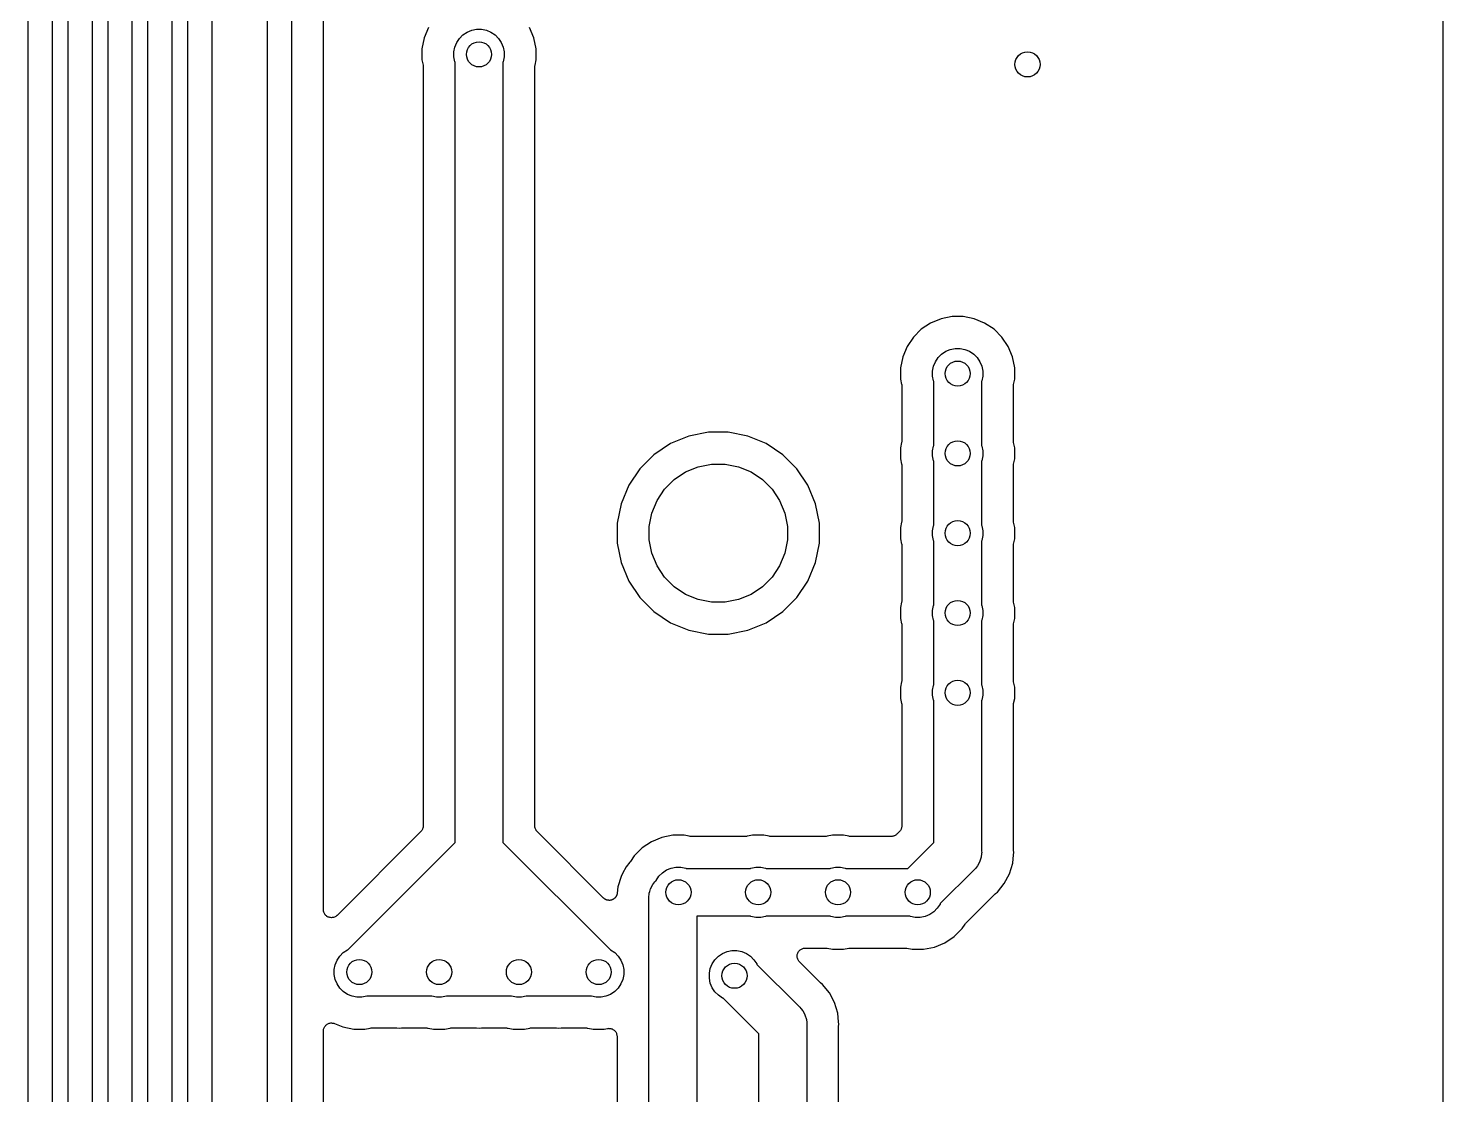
# Model space of a CAD drawing. Extents: x 1.17 to 5.78, y -4.25 to -1.29.
# Drawn here: x 4.893 to 5.779, y -3.452 to -2.784 of the extents above; entities that cross this region are included whole.
import ezdxf

# ---------------------------------------------------------------- set-up
doc = ezdxf.new("R2010")
doc.units = 0
doc.header["$MEASUREMENT"] = 0
doc.layers.add('BLACK', color=7, linetype='CONTINUOUS')

msp = doc.modelspace()

# ---------------------------------------------------------------- linework, layer by layer
at = {"layer": 'BLACK', "linetype": 'CONTINUOUS'}
for p, q in [((5.77902, -1.35086), (5.77902, -4.19873)), ((4.9075, -2.25311), (4.9075, -3.89963)), ((4.8925, -3.89689), (4.8925, -2.27537)), ((4.9175, -3.92189), (4.9175, -2.35037)), ((4.9325, -2.35311), (4.9325, -3.92463)), ((4.9425, -3.94689), (4.9425, -2.45037)), ((4.9575, -2.45311), (4.9575, -3.94963)), ((4.9675, -3.97189), (4.9675, -2.55037)), ((4.9825, -2.55311), (4.9825, -3.97463)), ((4.9925, -3.99689), (4.9925, -2.65037)), ((5.0075, -2.65311), (5.0075, -3.99963)), ((5.0425, -3.79963), (5.0425, -2.7541)), ((5.0575, -2.7541), (5.0575, -3.79689)), ((5.0775, -3.33593), (5.0775, -2.76943)), ((5.14332, -2.78307), (5.14063, -2.78957)), ((5.20937, -2.78957), (5.20668, -2.78307)), ((5.14063, -2.78957), (5.13925, -2.79648)), ((5.16104, -2.79254), (5.16277, -2.78996)), ((5.16277, -2.78996), (5.16496, -2.78777)), ((5.16496, -2.78777), (5.16754, -2.78604)), ((5.16754, -2.78604), (5.17041, -2.78486)), ((5.17041, -2.78486), (5.17345, -2.78425)), ((5.17345, -2.78425), (5.17655, -2.78425)), ((5.17655, -2.78425), (5.17959, -2.78486)), ((5.17959, -2.78486), (5.18246, -2.78604)), ((5.18246, -2.78604), (5.18504, -2.78777)), ((5.18504, -2.78777), (5.18723, -2.78996)), ((5.18723, -2.78996), (5.18896, -2.79254)), ((5.21075, -2.79648), (5.20937, -2.78957)), ((5.13925, -2.79648), (5.13925, -2.80352)), ((5.15925, -2.79845), (5.15986, -2.79541)), ((5.15925, -2.80155), (5.15925, -2.79845)), ((5.15986, -2.79541), (5.16104, -2.79254)), ((5.18896, -2.79254), (5.19014, -2.79541)), ((5.19014, -2.79541), (5.19075, -2.79845)), ((5.19075, -2.79845), (5.19075, -2.80155)), ((5.21075, -2.80352), (5.21075, -2.79648)), ((5.13925, -2.80352), (5.1399, -2.8068)), ((5.1399, -2.8068), (5.13992, -2.80687)), ((5.13992, -2.80687), (5.13996, -2.80732)), ((5.13996, -2.80732), (5.14, -2.80777)), ((5.14, -2.80777), (5.14, -3.27304)), ((5.15986, -2.80459), (5.15925, -2.80155)), ((5.16, -2.80494), (5.15986, -2.80459)), ((5.16, -3.27426), (5.16, -2.80494)), ((5.19014, -2.80459), (5.19, -2.80494)), ((5.19, -2.80494), (5.19, -3.29379)), ((5.19075, -2.80155), (5.19014, -2.80459)), ((5.21, -2.8077), (5.21005, -2.80725)), ((5.21, -2.80777), (5.21, -2.8077)), ((5.21, -3.28343), (5.21, -2.80777)), ((5.21, -2.80777), (5.21, -2.80777)), ((5.21, -2.80777), (5.21, -2.80777)), ((5.21, -2.80777), (5.21, -2.80777)), ((5.21005, -2.80725), (5.2101, -2.8068)), ((5.2101, -2.8068), (5.21075, -2.80352)), ((5.45807, -2.96832), (5.45221, -2.97223)), ((5.46457, -2.96563), (5.45807, -2.96832)), ((5.47148, -2.96425), (5.46457, -2.96563)), ((5.47852, -2.96425), (5.47148, -2.96425)), ((5.48543, -2.96563), (5.47852, -2.96425)), ((5.49193, -2.96832), (5.48543, -2.96563)), ((5.49779, -2.97223), (5.49193, -2.96832)), ((5.44723, -2.97721), (5.44332, -2.98307)), ((5.45221, -2.97223), (5.44723, -2.97721)), ((5.50277, -2.97721), (5.49779, -2.97223)), ((5.50668, -2.98307), (5.50277, -2.97721)), ((5.44332, -2.98307), (5.44063, -2.98957)), ((5.46496, -2.98777), (5.46754, -2.98604)), ((5.46754, -2.98604), (5.47041, -2.98486)), ((5.47041, -2.98486), (5.47345, -2.98425)), ((5.47345, -2.98425), (5.47655, -2.98425)), ((5.47655, -2.98425), (5.47959, -2.98486)), ((5.47959, -2.98486), (5.48246, -2.98604)), ((5.48246, -2.98604), (5.48504, -2.98777)), ((5.50937, -2.98957), (5.50668, -2.98307)), ((5.44063, -2.98957), (5.43925, -2.99648)), ((5.45925, -2.99845), (5.45986, -2.99541)), ((5.45986, -2.99541), (5.46104, -2.99254)), ((5.46104, -2.99254), (5.46277, -2.98996)), ((5.46277, -2.98996), (5.46496, -2.98777)), ((5.48504, -2.98777), (5.48723, -2.98996)), ((5.48723, -2.98996), (5.48896, -2.99254)), ((5.48896, -2.99254), (5.49014, -2.99541)), ((5.49014, -2.99541), (5.49075, -2.99845)), ((5.51075, -2.99648), (5.50937, -2.98957)), ((5.43925, -2.99648), (5.43925, -3.00352)), ((5.43925, -3.00352), (5.4399, -3.0068)), ((5.45925, -3.00155), (5.45925, -2.99845)), ((5.45986, -3.00459), (5.45925, -3.00155)), ((5.46, -3.00494), (5.45986, -3.00459)), ((5.46, -3.04506), (5.46, -3.00494)), ((5.49014, -3.00459), (5.49, -3.00494)), ((5.49, -3.00494), (5.49, -3.04506)), ((5.49075, -3.00155), (5.49014, -3.00459)), ((5.49075, -2.99845), (5.49075, -3.00155)), ((5.5101, -3.0068), (5.51075, -3.00352)), ((5.51075, -3.00352), (5.51075, -2.99648)), ((5.4399, -3.0068), (5.43992, -3.00687)), ((5.43992, -3.00687), (5.43996, -3.00732)), ((5.43996, -3.00732), (5.44, -3.00777)), ((5.44, -3.00777), (5.44, -3.04223)), ((5.51, -3.0077), (5.51005, -3.00725)), ((5.51, -3.00777), (5.51, -3.0077)), ((5.51, -3.04223), (5.51, -3.00777)), ((5.51, -3.00777), (5.51, -3.00777)), ((5.51, -3.00777), (5.51, -3.00777)), ((5.51, -3.00777), (5.51, -3.00777)), ((5.51005, -3.00725), (5.5101, -3.0068)), ((5.30653, -3.03913), (5.29501, -3.0439)), ((5.31876, -3.03669), (5.30653, -3.03913)), ((5.33124, -3.03669), (5.31876, -3.03669)), ((5.34347, -3.03913), (5.33124, -3.03669)), ((5.35499, -3.0439), (5.34347, -3.03913)), ((5.29501, -3.0439), (5.28464, -3.05083)), ((5.36536, -3.05083), (5.35499, -3.0439)), ((5.4399, -3.0432), (5.43925, -3.04648)), ((5.43925, -3.04648), (5.43925, -3.05352)), ((5.43995, -3.04275), (5.4399, -3.0432)), ((5.44, -3.0423), (5.43995, -3.04275)), ((5.44, -3.04223), (5.44, -3.04223)), ((5.44, -3.04223), (5.44, -3.04223)), ((5.44, -3.04223), (5.44, -3.04223)), ((5.44, -3.04223), (5.44, -3.0423)), ((5.45925, -3.04845), (5.45986, -3.04541)), ((5.45925, -3.05155), (5.45925, -3.04845)), ((5.45986, -3.04541), (5.46, -3.04506)), ((5.49, -3.04506), (5.49014, -3.04541)), ((5.49014, -3.04541), (5.49075, -3.04845)), ((5.49075, -3.04845), (5.49075, -3.05155)), ((5.51004, -3.04268), (5.51, -3.04223)), ((5.51008, -3.04313), (5.51004, -3.04268)), ((5.5101, -3.0432), (5.51008, -3.04313)), ((5.51075, -3.04648), (5.5101, -3.0432)), ((5.51075, -3.05352), (5.51075, -3.04648)), ((5.28464, -3.05083), (5.27583, -3.05964)), ((5.30449, -3.06162), (5.31237, -3.05836)), ((5.31237, -3.05836), (5.32073, -3.05669)), ((5.32073, -3.05669), (5.32927, -3.05669)), ((5.32927, -3.05669), (5.33763, -3.05836)), ((5.33763, -3.05836), (5.34551, -3.06162)), ((5.37417, -3.05964), (5.36536, -3.05083)), ((5.43925, -3.05352), (5.4399, -3.0568)), ((5.4399, -3.0568), (5.43992, -3.05687)), ((5.43992, -3.05687), (5.43996, -3.05732)), ((5.43996, -3.05732), (5.44, -3.05777)), ((5.44, -3.05777), (5.44, -3.09223)), ((5.45986, -3.05459), (5.45925, -3.05155)), ((5.46, -3.05494), (5.45986, -3.05459)), ((5.46, -3.09506), (5.46, -3.05494)), ((5.49014, -3.05459), (5.49, -3.05494)), ((5.49, -3.05494), (5.49, -3.09506)), ((5.49075, -3.05155), (5.49014, -3.05459)), ((5.51, -3.0577), (5.51005, -3.05725)), ((5.51, -3.05777), (5.51, -3.0577)), ((5.51, -3.09223), (5.51, -3.05777)), ((5.51, -3.05777), (5.51, -3.05777)), ((5.51, -3.05777), (5.51, -3.05777)), ((5.51, -3.05777), (5.51, -3.05777)), ((5.51005, -3.05725), (5.5101, -3.0568)), ((5.5101, -3.0568), (5.51075, -3.05352)), ((5.27583, -3.05964), (5.2689, -3.07001)), ((5.29136, -3.07239), (5.29739, -3.06636)), ((5.29739, -3.06636), (5.30449, -3.06162)), ((5.34551, -3.06162), (5.35261, -3.06636)), ((5.35261, -3.06636), (5.35864, -3.07239)), ((5.3811, -3.07001), (5.37417, -3.05964)), ((5.2689, -3.07001), (5.26413, -3.08153)), ((5.28662, -3.07949), (5.29136, -3.07239)), ((5.35864, -3.07239), (5.36338, -3.07949)), ((5.38587, -3.08153), (5.3811, -3.07001)), ((5.26413, -3.08153), (5.26169, -3.09376)), ((5.28336, -3.08737), (5.28662, -3.07949)), ((5.36338, -3.07949), (5.36664, -3.08737)), ((5.38831, -3.09376), (5.38587, -3.08153)), ((5.26169, -3.09376), (5.26169, -3.10624)), ((5.28169, -3.09573), (5.28336, -3.08737)), ((5.36664, -3.08737), (5.36831, -3.09573)), ((5.38831, -3.10624), (5.38831, -3.09376)), ((5.4399, -3.0932), (5.43925, -3.09648)), ((5.43995, -3.09275), (5.4399, -3.0932)), ((5.44, -3.0923), (5.43995, -3.09275)), ((5.44, -3.09223), (5.44, -3.09223)), ((5.44, -3.09223), (5.44, -3.09223)), ((5.44, -3.09223), (5.44, -3.09223)), ((5.44, -3.09223), (5.44, -3.0923)), ((5.51004, -3.09268), (5.51, -3.09223)), ((5.51008, -3.09313), (5.51004, -3.09268)), ((5.5101, -3.0932), (5.51008, -3.09313)), ((5.51075, -3.09648), (5.5101, -3.0932)), ((5.28169, -3.10427), (5.28169, -3.09573)), ((5.36831, -3.09573), (5.36831, -3.10427)), ((5.43925, -3.09648), (5.43925, -3.10352)), ((5.45925, -3.09845), (5.45986, -3.09541)), ((5.45925, -3.10155), (5.45925, -3.09845)), ((5.45986, -3.10459), (5.45925, -3.10155)), ((5.45986, -3.09541), (5.46, -3.09506)), ((5.49, -3.09506), (5.49014, -3.09541)), ((5.49014, -3.09541), (5.49075, -3.09845)), ((5.49075, -3.10155), (5.49014, -3.10459)), ((5.49075, -3.09845), (5.49075, -3.10155)), ((5.51075, -3.10352), (5.51075, -3.09648)), ((5.26169, -3.10624), (5.26413, -3.11847)), ((5.28336, -3.11263), (5.28169, -3.10427)), ((5.36831, -3.10427), (5.36664, -3.11263)), ((5.38587, -3.11847), (5.38831, -3.10624)), ((5.43925, -3.10352), (5.4399, -3.1068)), ((5.4399, -3.1068), (5.43992, -3.10687)), ((5.43992, -3.10687), (5.43996, -3.10732)), ((5.43996, -3.10732), (5.44, -3.10777)), ((5.44, -3.10777), (5.44, -3.14223)), ((5.46, -3.10494), (5.45986, -3.10459)), ((5.46, -3.14506), (5.46, -3.10494)), ((5.49014, -3.10459), (5.49, -3.10494)), ((5.49, -3.10494), (5.49, -3.14506)), ((5.51, -3.1077), (5.51005, -3.10725)), ((5.51, -3.10777), (5.51, -3.1077)), ((5.51, -3.14223), (5.51, -3.10777)), ((5.51, -3.10777), (5.51, -3.10777)), ((5.51, -3.10777), (5.51, -3.10777)), ((5.51, -3.10777), (5.51, -3.10777)), ((5.51005, -3.10725), (5.5101, -3.1068)), ((5.5101, -3.1068), (5.51075, -3.10352)), ((5.26413, -3.11847), (5.2689, -3.12999)), ((5.28662, -3.12051), (5.28336, -3.11263)), ((5.29136, -3.12761), (5.28662, -3.12051)), ((5.36338, -3.12051), (5.35864, -3.12761)), ((5.36664, -3.11263), (5.36338, -3.12051)), ((5.3811, -3.12999), (5.38587, -3.11847)), ((5.29739, -3.13364), (5.29136, -3.12761)), ((5.35864, -3.12761), (5.35261, -3.13364)), ((5.2689, -3.12999), (5.27583, -3.14036)), ((5.30449, -3.13838), (5.29739, -3.13364)), ((5.35261, -3.13364), (5.34551, -3.13838)), ((5.37417, -3.14036), (5.3811, -3.12999)), ((5.27583, -3.14036), (5.28464, -3.14917)), ((5.31237, -3.14164), (5.30449, -3.13838)), ((5.32073, -3.14331), (5.31237, -3.14164)), ((5.32927, -3.14331), (5.32073, -3.14331)), ((5.33763, -3.14164), (5.32927, -3.14331)), ((5.34551, -3.13838), (5.33763, -3.14164)), ((5.36536, -3.14917), (5.37417, -3.14036)), ((5.4399, -3.1432), (5.43925, -3.14648)), ((5.43925, -3.14648), (5.43925, -3.15352)), ((5.43995, -3.14275), (5.4399, -3.1432)), ((5.44, -3.1423), (5.43995, -3.14275)), ((5.44, -3.14223), (5.44, -3.14223)), ((5.44, -3.14223), (5.44, -3.14223)), ((5.44, -3.14223), (5.44, -3.14223)), ((5.44, -3.14223), (5.44, -3.1423)), ((5.45925, -3.14845), (5.45986, -3.14541)), ((5.45986, -3.14541), (5.46, -3.14506)), ((5.49, -3.14506), (5.49014, -3.14541)), ((5.49014, -3.14541), (5.49075, -3.14845)), ((5.51004, -3.14268), (5.51, -3.14223)), ((5.51008, -3.14313), (5.51004, -3.14268)), ((5.5101, -3.1432), (5.51008, -3.14313)), ((5.51075, -3.14648), (5.5101, -3.1432)), ((5.51075, -3.15352), (5.51075, -3.14648)), ((5.28464, -3.14917), (5.29501, -3.1561)), ((5.35499, -3.1561), (5.36536, -3.14917)), ((5.43925, -3.15352), (5.4399, -3.1568)), ((5.45925, -3.15155), (5.45925, -3.14845)), ((5.45986, -3.15459), (5.45925, -3.15155)), ((5.46, -3.15494), (5.45986, -3.15459)), ((5.46, -3.19506), (5.46, -3.15494)), ((5.49014, -3.15459), (5.49, -3.15494)), ((5.49, -3.15494), (5.49, -3.19506)), ((5.49075, -3.15155), (5.49014, -3.15459)), ((5.49075, -3.14845), (5.49075, -3.15155)), ((5.5101, -3.1568), (5.51075, -3.15352)), ((5.29501, -3.1561), (5.30653, -3.16087)), ((5.30653, -3.16087), (5.31876, -3.16331)), ((5.31876, -3.16331), (5.33124, -3.16331)), ((5.33124, -3.16331), (5.34347, -3.16087)), ((5.34347, -3.16087), (5.35499, -3.1561)), ((5.4399, -3.1568), (5.43992, -3.15687)), ((5.43992, -3.15687), (5.43996, -3.15732)), ((5.43996, -3.15732), (5.44, -3.15777)), ((5.44, -3.15777), (5.44, -3.19223)), ((5.51, -3.1577), (5.51005, -3.15725)), ((5.51, -3.15777), (5.51, -3.1577)), ((5.51, -3.19223), (5.51, -3.15777)), ((5.51, -3.15777), (5.51, -3.15777)), ((5.51, -3.15777), (5.51, -3.15777)), ((5.51, -3.15777), (5.51, -3.15777)), ((5.51005, -3.15725), (5.5101, -3.1568)), ((5.4399, -3.1932), (5.43925, -3.19648)), ((5.43925, -3.19648), (5.43925, -3.20352)), ((5.43995, -3.19275), (5.4399, -3.1932)), ((5.44, -3.1923), (5.43995, -3.19275)), ((5.44, -3.19223), (5.44, -3.19223)), ((5.44, -3.19223), (5.44, -3.19223)), ((5.44, -3.19223), (5.44, -3.19223)), ((5.44, -3.19223), (5.44, -3.1923)), ((5.45925, -3.19845), (5.45986, -3.19541)), ((5.45925, -3.20155), (5.45925, -3.19845)), ((5.45986, -3.19541), (5.46, -3.19506)), ((5.49, -3.19506), (5.49014, -3.19541)), ((5.49014, -3.19541), (5.49075, -3.19845)), ((5.49075, -3.19845), (5.49075, -3.20155)), ((5.51004, -3.19268), (5.51, -3.19223)), ((5.51008, -3.19313), (5.51004, -3.19268)), ((5.5101, -3.1932), (5.51008, -3.19313)), ((5.51075, -3.19648), (5.5101, -3.1932)), ((5.51075, -3.20352), (5.51075, -3.19648)), ((5.43925, -3.20352), (5.4399, -3.2068)), ((5.4399, -3.2068), (5.43992, -3.20687)), ((5.43992, -3.20687), (5.43996, -3.20732)), ((5.43996, -3.20732), (5.44, -3.20777)), ((5.44, -3.20777), (5.44, -3.28343)), ((5.45986, -3.20459), (5.45925, -3.20155)), ((5.46, -3.20494), (5.45986, -3.20459)), ((5.46, -3.29379), (5.46, -3.20494)), ((5.49014, -3.20459), (5.49, -3.20494)), ((5.49, -3.20494), (5.49, -3.29926)), ((5.49075, -3.20155), (5.49014, -3.20459)), ((5.51, -3.2077), (5.51005, -3.20725)), ((5.51, -3.20777), (5.51, -3.2077)), ((5.51, -3.29804), (5.51, -3.20777)), ((5.51, -3.20777), (5.51, -3.20777)), ((5.51, -3.20777), (5.51, -3.20777)), ((5.51, -3.20777), (5.51, -3.20777)), ((5.51005, -3.20725), (5.5101, -3.2068)), ((5.5101, -3.2068), (5.51075, -3.20352)), ((5.14, -3.27304), (5.14, -3.27304)), ((5.14, -3.27304), (5.14, -3.28343)), ((5.16, -3.29379), (5.16, -3.27426)), ((5.16, -3.27426), (5.16, -3.27426)), ((5.13854, -3.28697), (5.08604, -3.33947)), ((5.13883, -3.28661), (5.13854, -3.28697)), ((5.13913, -3.28626), (5.13883, -3.28661)), ((5.13914, -3.28623), (5.13913, -3.28626)), ((5.13915, -3.28621), (5.13914, -3.28623)), ((5.13937, -3.28581), (5.13915, -3.28621)), ((5.1396, -3.2854), (5.13937, -3.28581)), ((5.13962, -3.28535), (5.1396, -3.28538)), ((5.1396, -3.28538), (5.1396, -3.2854)), ((5.13975, -3.28491), (5.13962, -3.28535)), ((5.13989, -3.28447), (5.13975, -3.28491)), ((5.1399, -3.28442), (5.13989, -3.28444)), ((5.13989, -3.28444), (5.13989, -3.28447)), ((5.13995, -3.28396), (5.1399, -3.28442)), ((5.14, -3.2835), (5.13995, -3.28396)), ((5.14, -3.28343), (5.14, -3.28345)), ((5.14, -3.28345), (5.14, -3.28345)), ((5.14, -3.28345), (5.14, -3.28345)), ((5.14, -3.28345), (5.14, -3.2835)), ((5.21004, -3.28389), (5.21, -3.28343)), ((5.21009, -3.28435), (5.21004, -3.28389)), ((5.21009, -3.28438), (5.21009, -3.28435)), ((5.2101, -3.2844), (5.21009, -3.28438)), ((5.21023, -3.28484), (5.2101, -3.2844)), ((5.21036, -3.28529), (5.21023, -3.28484)), ((5.21037, -3.28531), (5.21036, -3.28529)), ((5.21038, -3.28534), (5.21037, -3.28531)), ((5.21059, -3.28574), (5.21038, -3.28534)), ((5.21081, -3.28615), (5.21059, -3.28574)), ((5.21082, -3.28618), (5.21081, -3.28615)), ((5.21084, -3.2862), (5.21082, -3.28618)), ((5.21113, -3.28656), (5.21084, -3.2862)), ((5.21142, -3.28692), (5.21113, -3.28656)), ((5.21145, -3.28695), (5.21142, -3.28692)), ((5.21145, -3.28696), (5.21145, -3.28695)), ((5.21145, -3.28695), (5.21145, -3.28695)), ((5.21146, -3.28697), (5.21145, -3.28696)), ((5.2531, -3.32861), (5.21146, -3.28697)), ((5.43656, -3.28887), (5.4362, -3.28916)), ((5.43692, -3.28858), (5.43656, -3.28887)), ((5.43695, -3.28855), (5.43692, -3.28858)), ((5.43696, -3.28855), (5.43695, -3.28855)), ((5.43695, -3.28855), (5.43695, -3.28855)), ((5.43697, -3.28854), (5.43696, -3.28855)), ((5.43854, -3.28697), (5.43697, -3.28854)), ((5.43883, -3.28661), (5.43854, -3.28697)), ((5.43913, -3.28626), (5.43883, -3.28661)), ((5.43914, -3.28623), (5.43913, -3.28626)), ((5.43915, -3.28621), (5.43914, -3.28623)), ((5.43937, -3.28581), (5.43915, -3.28621)), ((5.4396, -3.2854), (5.43937, -3.28581)), ((5.43962, -3.28535), (5.4396, -3.28538)), ((5.4396, -3.28538), (5.4396, -3.2854)), ((5.43975, -3.28491), (5.43962, -3.28535)), ((5.43989, -3.28447), (5.43975, -3.28491)), ((5.4399, -3.28442), (5.43989, -3.28444)), ((5.43989, -3.28444), (5.43989, -3.28447)), ((5.43995, -3.28396), (5.4399, -3.28442)), ((5.44, -3.2835), (5.43995, -3.28396)), ((5.44, -3.28343), (5.44, -3.28345)), ((5.44, -3.28345), (5.44, -3.28345)), ((5.44, -3.28345), (5.44, -3.28345)), ((5.44, -3.28345), (5.44, -3.2835)), ((5.09289, -3.3609), (5.16, -3.29379)), ((5.19, -3.29379), (5.25711, -3.3609)), ((5.27721, -3.29723), (5.27223, -3.30221)), ((5.28307, -3.29332), (5.27721, -3.29723)), ((5.28957, -3.29063), (5.28307, -3.29332)), ((5.29648, -3.28925), (5.28957, -3.29063)), ((5.30352, -3.28925), (5.29648, -3.28925)), ((5.3068, -3.2899), (5.30352, -3.28925)), ((5.30725, -3.28995), (5.3068, -3.2899)), ((5.3077, -3.29), (5.30725, -3.28995)), ((5.30777, -3.29), (5.3077, -3.29)), ((5.34223, -3.29), (5.30777, -3.29)), ((5.30777, -3.29), (5.30777, -3.29)), ((5.30777, -3.29), (5.30777, -3.29)), ((5.30777, -3.29), (5.30777, -3.29)), ((5.34268, -3.28996), (5.34223, -3.29)), ((5.34313, -3.28992), (5.34268, -3.28996)), ((5.3432, -3.2899), (5.34313, -3.28992)), ((5.34648, -3.28925), (5.3432, -3.2899)), ((5.3432, -3.2899), (5.3432, -3.2899)), ((5.3432, -3.2899), (5.3432, -3.2899)), ((5.3432, -3.2899), (5.3432, -3.2899)), ((5.35352, -3.28925), (5.34648, -3.28925)), ((5.3568, -3.2899), (5.35352, -3.28925)), ((5.35725, -3.28995), (5.3568, -3.2899)), ((5.3577, -3.29), (5.35725, -3.28995)), ((5.35777, -3.29), (5.3577, -3.29)), ((5.39223, -3.29), (5.35777, -3.29)), ((5.35777, -3.29), (5.35777, -3.29)), ((5.35777, -3.29), (5.35777, -3.29)), ((5.35777, -3.29), (5.35777, -3.29)), ((5.39268, -3.28996), (5.39223, -3.29)), ((5.39313, -3.28992), (5.39268, -3.28996)), ((5.3932, -3.2899), (5.39313, -3.28992)), ((5.39648, -3.28925), (5.3932, -3.2899)), ((5.3932, -3.2899), (5.3932, -3.2899)), ((5.3932, -3.2899), (5.3932, -3.2899)), ((5.3932, -3.2899), (5.3932, -3.2899)), ((5.40352, -3.28925), (5.39648, -3.28925)), ((5.4068, -3.2899), (5.40352, -3.28925)), ((5.40725, -3.28995), (5.4068, -3.2899)), ((5.4077, -3.29), (5.40725, -3.28995)), ((5.40777, -3.29), (5.4077, -3.29)), ((5.43343, -3.29), (5.40777, -3.29)), ((5.40777, -3.29), (5.40777, -3.29)), ((5.40777, -3.29), (5.40777, -3.29)), ((5.40777, -3.29), (5.40777, -3.29)), ((5.43389, -3.28995), (5.43343, -3.29)), ((5.43435, -3.28991), (5.43389, -3.28995)), ((5.43438, -3.28991), (5.43435, -3.28991)), ((5.4344, -3.2899), (5.43438, -3.28991)), ((5.43484, -3.28977), (5.4344, -3.2899)), ((5.43529, -3.28964), (5.43484, -3.28977)), ((5.43531, -3.28963), (5.43529, -3.28964)), ((5.43534, -3.28962), (5.43531, -3.28963)), ((5.43574, -3.28941), (5.43534, -3.28962)), ((5.43615, -3.28919), (5.43574, -3.28941)), ((5.43618, -3.28918), (5.43615, -3.28919)), ((5.4362, -3.28916), (5.43618, -3.28918)), ((5.44379, -3.31), (5.46, -3.29379)), ((5.26961, -3.30609), (5.26725, -3.30897)), ((5.26973, -3.30592), (5.26961, -3.30609)), ((5.26986, -3.30576), (5.26973, -3.30592)), ((5.2699, -3.3057), (5.26986, -3.30576)), ((5.27223, -3.30221), (5.2699, -3.3057)), ((5.48893, -3.30577), (5.48753, -3.30837)), ((5.48899, -3.30554), (5.48893, -3.30577)), ((5.48978, -3.30294), (5.48899, -3.30554)), ((5.49, -3.30074), (5.48978, -3.30294)), ((5.49, -3.29926), (5.49007, -3.3)), ((5.49007, -3.3), (5.49, -3.30074)), ((5.49, -3.30074), (5.49, -3.30074)), ((5.50949, -3.30686), (5.51002, -3.30147)), ((5.51002, -3.29825), (5.51, -3.29804)), ((5.51002, -3.29846), (5.51002, -3.29825)), ((5.51002, -3.29853), (5.51002, -3.29846)), ((5.51017, -3.3), (5.51002, -3.29853)), ((5.51002, -3.30147), (5.51017, -3.3)), ((5.51002, -3.30147), (5.51002, -3.30147)), ((5.264, -3.31505), (5.262, -3.32164)), ((5.265, -3.31317), (5.264, -3.31505)), ((5.26725, -3.30897), (5.265, -3.31317)), ((5.28604, -3.31754), (5.28777, -3.31496)), ((5.28777, -3.31496), (5.28996, -3.31277)), ((5.28996, -3.31277), (5.29254, -3.31104)), ((5.29254, -3.31104), (5.29541, -3.30986)), ((5.29541, -3.30986), (5.29845, -3.30925)), ((5.29845, -3.30925), (5.30155, -3.30925)), ((5.30155, -3.30925), (5.30459, -3.30986)), ((5.30459, -3.30986), (5.30494, -3.31)), ((5.30494, -3.31), (5.34506, -3.31)), ((5.34506, -3.31), (5.34541, -3.30986)), ((5.34541, -3.30986), (5.34845, -3.30925)), ((5.34845, -3.30925), (5.35155, -3.30925)), ((5.35155, -3.30925), (5.35459, -3.30986)), ((5.35459, -3.30986), (5.35494, -3.31)), ((5.35494, -3.31), (5.39506, -3.31)), ((5.39506, -3.31), (5.39541, -3.30986)), ((5.39541, -3.30986), (5.39845, -3.30925)), ((5.39845, -3.30925), (5.40155, -3.30925)), ((5.40155, -3.30925), (5.40459, -3.30986)), ((5.40459, -3.30986), (5.40494, -3.31)), ((5.40494, -3.31), (5.44379, -3.31)), ((5.48509, -3.31113), (5.4641, -3.33211)), ((5.48566, -3.31066), (5.48509, -3.31113)), ((5.48613, -3.31009), (5.48566, -3.31066)), ((5.48753, -3.30837), (5.48613, -3.31009)), ((5.48613, -3.31009), (5.48613, -3.31009)), ((5.50424, -3.31954), (5.50749, -3.31346)), ((5.50749, -3.31346), (5.50949, -3.30686)), ((5.262, -3.32164), (5.26161, -3.32556)), ((5.28201, -3.32458), (5.28257, -3.32274)), ((5.28257, -3.32274), (5.28396, -3.32013)), ((5.28396, -3.32013), (5.28526, -3.31855)), ((5.28526, -3.31855), (5.28584, -3.31785)), ((5.28584, -3.31785), (5.28596, -3.31775)), ((5.28596, -3.31775), (5.28604, -3.31754)), ((5.49987, -3.32487), (5.50424, -3.31954)), ((5.25328, -3.32875), (5.2531, -3.32861)), ((5.25345, -3.32892), (5.25328, -3.32875)), ((5.25366, -3.32906), (5.25345, -3.32892)), ((5.25386, -3.32923), (5.25366, -3.32906)), ((5.25406, -3.32934), (5.25386, -3.32923)), ((5.25426, -3.32947), (5.25406, -3.32934)), ((5.25449, -3.32957), (5.25426, -3.32947)), ((5.25472, -3.32969), (5.25449, -3.32957)), ((5.25494, -3.32975), (5.25472, -3.32969)), ((5.25516, -3.32985), (5.25494, -3.32975)), ((5.25541, -3.3299), (5.25516, -3.32985)), ((5.25565, -3.32997), (5.25541, -3.3299)), ((5.25588, -3.33), (5.25565, -3.32997)), ((5.25611, -3.33004), (5.25588, -3.33)), ((5.25637, -3.33004), (5.25611, -3.33004)), ((5.25662, -3.33007), (5.25637, -3.33004)), ((5.25686, -3.33005), (5.25662, -3.33007)), ((5.25709, -3.33005), (5.25686, -3.33005)), ((5.25734, -3.33), (5.25709, -3.33005)), ((5.25759, -3.32998), (5.25734, -3.33)), ((5.25782, -3.32991), (5.25759, -3.32998)), ((5.25805, -3.32987), (5.25782, -3.32991)), ((5.25828, -3.32977), (5.25805, -3.32987)), ((5.25853, -3.3297), (5.25828, -3.32977)), ((5.25874, -3.32959), (5.25853, -3.3297)), ((5.25895, -3.3295), (5.25874, -3.32959)), ((5.25917, -3.32936), (5.25895, -3.3295)), ((5.25939, -3.32924), (5.25917, -3.32936)), ((5.25957, -3.3291), (5.25939, -3.32924)), ((5.25977, -3.32897), (5.25957, -3.3291)), ((5.25995, -3.32879), (5.25977, -3.32897)), ((5.26015, -3.32863), (5.25995, -3.32879)), ((5.2603, -3.32845), (5.26015, -3.32863)), ((5.26047, -3.32829), (5.2603, -3.32845)), ((5.26061, -3.32808), (5.26047, -3.32829)), ((5.26077, -3.32788), (5.26061, -3.32808)), ((5.26089, -3.32768), (5.26077, -3.32788)), ((5.26102, -3.32748), (5.26089, -3.32768)), ((5.26112, -3.32725), (5.26102, -3.32748)), ((5.26124, -3.32702), (5.26112, -3.32725)), ((5.26131, -3.3268), (5.26124, -3.32702)), ((5.2614, -3.32658), (5.26131, -3.3268)), ((5.26146, -3.32634), (5.2614, -3.32658)), ((5.26153, -3.32609), (5.26146, -3.32634)), ((5.26156, -3.32586), (5.26153, -3.32609)), ((5.26161, -3.32563), (5.26156, -3.32586)), ((5.26161, -3.32556), (5.26161, -3.32563)), ((5.28142, -3.32851), (5.28171, -3.32562)), ((5.28149, -3.32924), (5.28142, -3.32851)), ((5.28149, -3.53939), (5.28149, -3.32924)), ((5.28171, -3.32557), (5.28201, -3.32458)), ((5.28171, -3.32562), (5.28171, -3.32557)), ((5.46396, -3.33246), (5.46223, -3.33504)), ((5.4641, -3.33211), (5.46396, -3.33246)), ((5.48025, -3.34425), (5.49836, -3.32614)), ((5.49836, -3.32614), (5.49841, -3.32609)), ((5.49841, -3.32609), (5.49857, -3.32596)), ((5.49857, -3.32596), (5.49872, -3.32581)), ((5.49872, -3.32581), (5.49987, -3.32487)), ((5.07755, -3.33641), (5.0775, -3.33593)), ((5.07759, -3.33689), (5.07755, -3.33641)), ((5.0776, -3.3369), (5.07759, -3.33689)), ((5.07759, -3.33689), (5.07759, -3.33689)), ((5.07773, -3.33736), (5.0776, -3.3369)), ((5.07787, -3.33782), (5.07773, -3.33736)), ((5.07787, -3.33783), (5.07787, -3.33782)), ((5.07788, -3.33784), (5.07787, -3.33783)), ((5.0781, -3.33826), (5.07788, -3.33784)), ((5.07833, -3.33868), (5.0781, -3.33826)), ((5.07833, -3.33869), (5.07833, -3.33868)), ((5.07834, -3.3387), (5.07833, -3.33869)), ((5.07864, -3.33907), (5.07834, -3.3387)), ((5.07894, -3.33944), (5.07864, -3.33907)), ((5.07895, -3.33945), (5.07894, -3.33944)), ((5.07932, -3.33976), (5.07895, -3.33945)), ((5.07895, -3.33945), (5.07895, -3.33945)), ((5.07969, -3.34007), (5.07932, -3.33976)), ((5.0797, -3.34007), (5.07969, -3.34007)), ((5.0797, -3.34008), (5.0797, -3.34007)), ((5.08013, -3.3403), (5.0797, -3.34008)), ((5.08055, -3.34053), (5.08013, -3.3403)), ((5.08055, -3.34054), (5.08055, -3.34053)), ((5.08056, -3.34054), (5.08055, -3.34054)), ((5.08102, -3.34068), (5.08056, -3.34054)), ((5.08148, -3.34083), (5.08102, -3.34068)), ((5.08149, -3.34083), (5.08148, -3.34083)), ((5.08197, -3.34088), (5.08149, -3.34083)), ((5.08149, -3.34083), (5.08149, -3.34083)), ((5.08245, -3.34093), (5.08197, -3.34088)), ((5.08246, -3.34093), (5.08245, -3.34093)), ((5.08247, -3.34093), (5.08246, -3.34093)), ((5.08294, -3.34089), (5.08247, -3.34093)), ((5.08342, -3.34085), (5.08294, -3.34089)), ((5.08343, -3.34084), (5.08342, -3.34085)), ((5.08344, -3.34084), (5.08343, -3.34084)), ((5.08389, -3.34071), (5.08344, -3.34084)), ((5.08436, -3.34057), (5.08389, -3.34071)), ((5.08437, -3.34057), (5.08436, -3.34057)), ((5.08436, -3.34057), (5.08436, -3.34057)), ((5.0848, -3.34035), (5.08437, -3.34057)), ((5.08522, -3.34012), (5.0848, -3.34035)), ((5.08523, -3.34012), (5.08522, -3.34012)), ((5.08524, -3.34012), (5.08523, -3.34012)), ((5.08561, -3.33981), (5.08524, -3.34012)), ((5.08599, -3.33952), (5.08561, -3.33981)), ((5.086, -3.3395), (5.08599, -3.33952)), ((5.08604, -3.33947), (5.086, -3.3395)), ((5.086, -3.3395), (5.086, -3.3395)), ((5.086, -3.3395), (5.086, -3.3395)), ((5.34506, -3.34), (5.31149, -3.34)), ((5.31149, -3.34), (5.31149, -3.53939)), ((5.34541, -3.34014), (5.34506, -3.34)), ((5.34845, -3.34075), (5.34541, -3.34014)), ((5.35155, -3.34075), (5.34845, -3.34075)), ((5.35459, -3.34014), (5.35155, -3.34075)), ((5.35494, -3.34), (5.35459, -3.34014)), ((5.39506, -3.34), (5.35494, -3.34)), ((5.39541, -3.34014), (5.39506, -3.34)), ((5.39845, -3.34075), (5.39541, -3.34014)), ((5.40155, -3.34075), (5.39845, -3.34075)), ((5.40459, -3.34014), (5.40155, -3.34075)), ((5.40494, -3.34), (5.40459, -3.34014)), ((5.44506, -3.34), (5.40494, -3.34)), ((5.44541, -3.34014), (5.44506, -3.34)), ((5.44845, -3.34075), (5.44541, -3.34014)), ((5.45155, -3.34075), (5.44845, -3.34075)), ((5.45459, -3.34014), (5.45155, -3.34075)), ((5.45746, -3.33896), (5.45459, -3.34014)), ((5.46004, -3.33723), (5.45746, -3.33896)), ((5.46223, -3.33504), (5.46004, -3.33723)), ((5.47279, -3.35277), (5.47777, -3.34779)), ((5.47777, -3.34779), (5.47962, -3.34501)), ((5.47962, -3.34501), (5.47966, -3.34495)), ((5.47966, -3.34495), (5.47996, -3.3446)), ((5.47996, -3.3446), (5.48025, -3.34425)), ((5.45352, -3.36075), (5.46043, -3.35937)), ((5.46043, -3.35937), (5.46693, -3.35668)), ((5.46693, -3.35668), (5.47279, -3.35277)), ((5.08486, -3.37041), (5.08604, -3.36754)), ((5.08604, -3.36754), (5.08777, -3.36496)), ((5.08777, -3.36496), (5.08996, -3.36277)), ((5.08996, -3.36277), (5.09254, -3.36104)), ((5.09254, -3.36104), (5.09289, -3.3609)), ((5.25711, -3.3609), (5.25746, -3.36104)), ((5.25746, -3.36104), (5.26004, -3.36277)), ((5.26004, -3.36277), (5.26223, -3.36496)), ((5.26223, -3.36496), (5.26396, -3.36754)), ((5.26396, -3.36754), (5.26514, -3.37041)), ((5.32116, -3.36985), (5.32288, -3.36727)), ((5.32288, -3.36727), (5.32508, -3.36508)), ((5.32508, -3.36508), (5.32766, -3.36335)), ((5.32766, -3.36335), (5.33052, -3.36217)), ((5.33052, -3.36217), (5.33356, -3.36156)), ((5.33356, -3.36156), (5.33667, -3.36156)), ((5.33667, -3.36156), (5.33971, -3.36217)), ((5.33971, -3.36217), (5.34258, -3.36335)), ((5.34258, -3.36335), (5.34515, -3.36508)), ((5.34515, -3.36508), (5.34735, -3.36727)), ((5.34735, -3.36727), (5.34907, -3.36985)), ((5.37437, -3.36495), (5.37443, -3.36447)), ((5.37438, -3.36496), (5.37437, -3.36495)), ((5.37437, -3.36497), (5.37438, -3.36496)), ((5.37442, -3.36544), (5.37437, -3.36497)), ((5.37446, -3.36592), (5.37442, -3.36544)), ((5.37443, -3.36447), (5.37448, -3.36399)), ((5.37446, -3.36593), (5.37446, -3.36592)), ((5.37446, -3.36594), (5.37446, -3.36593)), ((5.3746, -3.36639), (5.37446, -3.36594)), ((5.37448, -3.36398), (5.37462, -3.36352)), ((5.37448, -3.36399), (5.37448, -3.36398)), ((5.37448, -3.36399), (5.37448, -3.36399)), ((5.37473, -3.36686), (5.3746, -3.36639)), ((5.37462, -3.36352), (5.37477, -3.36306)), ((5.37474, -3.36686), (5.37473, -3.36686)), ((5.37474, -3.36687), (5.37474, -3.36686)), ((5.37496, -3.3673), (5.37474, -3.36687)), ((5.37477, -3.36305), (5.375, -3.36263)), ((5.37477, -3.36306), (5.37477, -3.36305)), ((5.37477, -3.36305), (5.37477, -3.36305)), ((5.37518, -3.36772), (5.37496, -3.3673)), ((5.375, -3.36263), (5.37523, -3.3622)), ((5.37519, -3.36773), (5.37518, -3.36772)), ((5.37519, -3.36774), (5.37519, -3.36773)), ((5.37549, -3.36811), (5.37519, -3.36774)), ((5.37523, -3.3622), (5.37524, -3.3622)), ((5.37524, -3.36219), (5.37555, -3.36182)), ((5.37524, -3.3622), (5.37524, -3.36219)), ((5.37579, -3.36849), (5.37549, -3.36811)), ((5.37555, -3.36182), (5.37585, -3.36145)), ((5.3758, -3.3685), (5.37579, -3.36849)), ((5.37584, -3.36854), (5.3758, -3.3685)), ((5.3758, -3.3685), (5.3758, -3.3685)), ((5.3758, -3.3685), (5.3758, -3.3685)), ((5.38875, -3.38145), (5.37584, -3.36854)), ((5.37585, -3.36145), (5.37586, -3.36145)), ((5.37586, -3.36144), (5.37624, -3.36114)), ((5.37586, -3.36145), (5.37586, -3.36144)), ((5.37624, -3.36114), (5.37661, -3.36084)), ((5.37661, -3.36084), (5.37662, -3.36083)), ((5.37662, -3.36083), (5.37705, -3.3606)), ((5.37662, -3.36083), (5.37662, -3.36083)), ((5.37705, -3.3606), (5.37747, -3.36038)), ((5.37747, -3.36038), (5.37748, -3.36037)), ((5.37748, -3.36037), (5.37749, -3.36037)), ((5.37749, -3.36037), (5.37794, -3.36023)), ((5.37794, -3.36023), (5.3784, -3.3601)), ((5.3784, -3.3601), (5.37841, -3.36009)), ((5.37841, -3.36009), (5.37842, -3.36009)), ((5.37842, -3.36009), (5.37889, -3.36005)), ((5.37889, -3.36005), (5.37937, -3.36)), ((5.37937, -3.36), (5.39223, -3.36)), ((5.39223, -3.36), (5.39223, -3.36)), ((5.39223, -3.36), (5.39223, -3.36)), ((5.39223, -3.36), (5.39223, -3.36)), ((5.39223, -3.36), (5.3923, -3.36)), ((5.3923, -3.36), (5.39275, -3.36005)), ((5.39275, -3.36005), (5.3932, -3.3601)), ((5.3932, -3.3601), (5.39648, -3.36075)), ((5.39648, -3.36075), (5.40352, -3.36075)), ((5.40352, -3.36075), (5.4068, -3.3601)), ((5.4068, -3.3601), (5.40687, -3.36008)), ((5.4068, -3.3601), (5.4068, -3.3601)), ((5.4068, -3.3601), (5.4068, -3.3601)), ((5.40687, -3.36008), (5.40732, -3.36004)), ((5.40732, -3.36004), (5.40777, -3.36)), ((5.40777, -3.36), (5.44223, -3.36)), ((5.44223, -3.36), (5.44223, -3.36)), ((5.44223, -3.36), (5.44223, -3.36)), ((5.44223, -3.36), (5.44223, -3.36)), ((5.44223, -3.36), (5.4423, -3.36)), ((5.4423, -3.36), (5.44275, -3.36005)), ((5.44275, -3.36005), (5.4432, -3.3601)), ((5.4432, -3.3601), (5.44648, -3.36075)), ((5.44648, -3.36075), (5.45352, -3.36075)), ((5.08425, -3.37345), (5.08486, -3.37041)), ((5.08425, -3.37655), (5.08425, -3.37345)), ((5.08486, -3.37959), (5.08425, -3.37655)), ((5.26514, -3.37041), (5.26575, -3.37345)), ((5.26575, -3.37655), (5.26514, -3.37959)), ((5.26575, -3.37345), (5.26575, -3.37655)), ((5.31937, -3.37576), (5.31997, -3.37272)), ((5.31937, -3.37886), (5.31937, -3.37576)), ((5.31997, -3.37272), (5.32116, -3.36985)), ((5.34907, -3.36985), (5.34921, -3.3702)), ((5.34921, -3.3702), (5.37548, -3.39646)), ((5.08604, -3.38246), (5.08486, -3.37959)), ((5.08777, -3.38504), (5.08604, -3.38246)), ((5.08996, -3.38723), (5.08777, -3.38504)), ((5.26223, -3.38504), (5.26004, -3.38723)), ((5.26396, -3.38246), (5.26223, -3.38504)), ((5.26514, -3.37959), (5.26396, -3.38246)), ((5.31997, -3.3819), (5.31937, -3.37886)), ((5.32116, -3.38477), (5.31997, -3.3819)), ((5.32288, -3.38735), (5.32116, -3.38477)), ((5.38891, -3.38158), (5.38875, -3.38145)), ((5.38906, -3.38173), (5.38891, -3.38158)), ((5.38911, -3.38178), (5.38906, -3.38173)), ((5.39026, -3.38272), (5.38911, -3.38178)), ((5.39463, -3.38805), (5.39026, -3.38272)), ((5.09254, -3.38896), (5.08996, -3.38723)), ((5.09541, -3.39014), (5.09254, -3.38896)), ((5.09845, -3.39075), (5.09541, -3.39014)), ((5.10155, -3.39075), (5.09845, -3.39075)), ((5.10459, -3.39014), (5.10155, -3.39075)), ((5.10494, -3.39), (5.10459, -3.39014)), ((5.12426, -3.39), (5.10494, -3.39)), ((5.125, -3.39007), (5.12426, -3.39)), ((5.12574, -3.39), (5.125, -3.39007)), ((5.14506, -3.39), (5.12574, -3.39)), ((5.14541, -3.39014), (5.14506, -3.39)), ((5.14845, -3.39075), (5.14541, -3.39014)), ((5.15155, -3.39075), (5.14845, -3.39075)), ((5.15459, -3.39014), (5.15155, -3.39075)), ((5.15494, -3.39), (5.15459, -3.39014)), ((5.17426, -3.39), (5.15494, -3.39)), ((5.175, -3.39007), (5.17426, -3.39)), ((5.17574, -3.39), (5.175, -3.39007)), ((5.19506, -3.39), (5.17574, -3.39)), ((5.19541, -3.39014), (5.19506, -3.39)), ((5.19845, -3.39075), (5.19541, -3.39014)), ((5.20155, -3.39075), (5.19845, -3.39075)), ((5.20459, -3.39014), (5.20155, -3.39075)), ((5.20494, -3.39), (5.20459, -3.39014)), ((5.22426, -3.39), (5.20494, -3.39)), ((5.225, -3.39007), (5.22426, -3.39)), ((5.22574, -3.39), (5.225, -3.39007)), ((5.24506, -3.39), (5.22574, -3.39)), ((5.24541, -3.39014), (5.24506, -3.39)), ((5.24845, -3.39075), (5.24541, -3.39014)), ((5.25155, -3.39075), (5.24845, -3.39075)), ((5.25459, -3.39014), (5.25155, -3.39075)), ((5.25746, -3.38896), (5.25459, -3.39014)), ((5.26004, -3.38723), (5.25746, -3.38896)), ((5.32508, -3.38954), (5.32288, -3.38735)), ((5.32766, -3.39127), (5.32508, -3.38954)), ((5.328, -3.39141), (5.32766, -3.39127)), ((5.35039, -3.4138), (5.328, -3.39141)), ((5.39788, -3.39413), (5.39463, -3.38805)), ((5.39989, -3.40072), (5.39788, -3.39413)), ((5.37548, -3.39646), (5.37605, -3.39693)), ((5.37605, -3.39693), (5.37678, -3.39782)), ((5.37678, -3.39782), (5.37792, -3.39921)), ((5.37792, -3.39921), (5.37898, -3.40119)), ((5.37898, -3.40119), (5.37932, -3.40182)), ((5.37932, -3.40182), (5.38017, -3.40464)), ((5.40042, -3.40611), (5.39989, -3.40072)), ((5.0775, -3.41179), (5.07755, -3.41131)), ((5.0775, -3.41181), (5.0775, -3.41179)), ((5.0775, -3.41186), (5.0775, -3.41181)), ((5.0775, -3.41181), (5.0775, -3.41181)), ((5.0775, -3.41181), (5.0775, -3.41181)), ((5.0775, -3.70282), (5.0775, -3.41186)), ((5.07755, -3.41131), (5.0776, -3.41084)), ((5.0776, -3.41084), (5.07761, -3.41083)), ((5.07761, -3.41082), (5.07776, -3.41036)), ((5.07761, -3.41083), (5.07761, -3.41082)), ((5.07776, -3.41036), (5.07789, -3.40991)), ((5.07789, -3.40991), (5.0779, -3.4099)), ((5.0779, -3.40989), (5.07813, -3.40947)), ((5.0779, -3.4099), (5.0779, -3.40989)), ((5.07813, -3.40947), (5.07836, -3.40905)), ((5.07836, -3.40905), (5.07837, -3.40904)), ((5.07837, -3.40903), (5.07868, -3.40867)), ((5.07837, -3.40904), (5.07837, -3.40903)), ((5.07868, -3.40867), (5.07898, -3.4083)), ((5.07898, -3.4083), (5.07899, -3.40829)), ((5.07899, -3.40829), (5.079, -3.40828)), ((5.079, -3.40828), (5.07937, -3.40798)), ((5.07937, -3.40798), (5.07974, -3.40769)), ((5.07974, -3.40769), (5.07975, -3.40768)), ((5.07975, -3.40768), (5.07976, -3.40767)), ((5.07976, -3.40767), (5.08019, -3.40745)), ((5.08019, -3.40745), (5.0806, -3.40723)), ((5.0806, -3.40723), (5.08062, -3.40723)), ((5.08062, -3.40723), (5.08063, -3.40722)), ((5.08063, -3.40722), (5.08108, -3.40709)), ((5.08108, -3.40709), (5.08154, -3.40695)), ((5.08154, -3.40695), (5.08155, -3.40695)), ((5.08155, -3.40695), (5.08156, -3.40695)), ((5.08156, -3.40695), (5.08203, -3.4069)), ((5.08203, -3.4069), (5.08251, -3.40686)), ((5.08251, -3.40686), (5.08252, -3.40686)), ((5.08252, -3.40686), (5.08253, -3.40686)), ((5.08253, -3.40686), (5.08301, -3.40691)), ((5.08301, -3.40691), (5.08348, -3.40695)), ((5.08348, -3.40695), (5.08349, -3.40696)), ((5.08349, -3.40696), (5.08351, -3.40696)), ((5.08351, -3.40696), (5.08396, -3.4071)), ((5.08396, -3.4071), (5.08441, -3.40724)), ((5.08441, -3.40724), (5.08957, -3.40937)), ((5.08957, -3.40937), (5.09648, -3.41075)), ((5.09648, -3.41075), (5.10352, -3.41075)), ((5.10352, -3.41075), (5.1068, -3.4101)), ((5.1068, -3.4101), (5.10687, -3.41008)), ((5.1068, -3.4101), (5.1068, -3.4101)), ((5.1068, -3.4101), (5.1068, -3.4101)), ((5.10687, -3.41008), (5.10732, -3.41004)), ((5.10732, -3.41004), (5.10777, -3.41)), ((5.10777, -3.41), (5.12304, -3.41)), ((5.12304, -3.41), (5.12311, -3.41)), ((5.12311, -3.41), (5.12331, -3.41002)), ((5.12331, -3.41002), (5.12353, -3.41002)), ((5.12353, -3.41002), (5.125, -3.41017)), ((5.125, -3.41017), (5.12647, -3.41002)), ((5.12647, -3.41002), (5.12654, -3.41002)), ((5.12654, -3.41002), (5.12675, -3.41002)), ((5.12675, -3.41002), (5.12696, -3.41)), ((5.12696, -3.41), (5.14223, -3.41)), ((5.14223, -3.41), (5.14223, -3.41)), ((5.14223, -3.41), (5.14223, -3.41)), ((5.14223, -3.41), (5.14223, -3.41)), ((5.14223, -3.41), (5.1423, -3.41)), ((5.1423, -3.41), (5.14275, -3.41005)), ((5.14275, -3.41005), (5.1432, -3.4101)), ((5.1432, -3.4101), (5.14648, -3.41075)), ((5.14648, -3.41075), (5.15352, -3.41075)), ((5.15352, -3.41075), (5.1568, -3.4101)), ((5.1568, -3.4101), (5.15687, -3.41008)), ((5.1568, -3.4101), (5.1568, -3.4101)), ((5.1568, -3.4101), (5.1568, -3.4101)), ((5.15687, -3.41008), (5.15732, -3.41004)), ((5.15732, -3.41004), (5.15777, -3.41)), ((5.15777, -3.41), (5.17304, -3.41)), ((5.17304, -3.41), (5.17311, -3.41)), ((5.17311, -3.41), (5.17331, -3.41002)), ((5.17331, -3.41002), (5.17353, -3.41002)), ((5.17353, -3.41002), (5.175, -3.41017)), ((5.175, -3.41017), (5.17647, -3.41002)), ((5.17647, -3.41002), (5.17654, -3.41002)), ((5.17654, -3.41002), (5.17675, -3.41002)), ((5.17675, -3.41002), (5.17696, -3.41)), ((5.17696, -3.41), (5.19223, -3.41)), ((5.19223, -3.41), (5.19223, -3.41)), ((5.19223, -3.41), (5.19223, -3.41)), ((5.19223, -3.41), (5.19223, -3.41)), ((5.19223, -3.41), (5.1923, -3.41)), ((5.1923, -3.41), (5.19275, -3.41005)), ((5.19275, -3.41005), (5.1932, -3.4101)), ((5.1932, -3.4101), (5.19648, -3.41075)), ((5.19648, -3.41075), (5.20352, -3.41075)), ((5.20352, -3.41075), (5.2068, -3.4101)), ((5.2068, -3.4101), (5.20687, -3.41008)), ((5.2068, -3.4101), (5.2068, -3.4101)), ((5.2068, -3.4101), (5.2068, -3.4101)), ((5.20687, -3.41008), (5.20732, -3.41004)), ((5.20732, -3.41004), (5.20777, -3.41)), ((5.20777, -3.41), (5.22304, -3.41)), ((5.22304, -3.41), (5.22311, -3.41)), ((5.22311, -3.41), (5.22332, -3.41002)), ((5.22332, -3.41002), (5.22353, -3.41002)), ((5.22353, -3.41002), (5.225, -3.41017)), ((5.225, -3.41017), (5.22647, -3.41002)), ((5.22647, -3.41002), (5.22654, -3.41002)), ((5.22654, -3.41002), (5.22675, -3.41002)), ((5.22675, -3.41002), (5.22696, -3.41)), ((5.22696, -3.41), (5.24223, -3.41)), ((5.24223, -3.41), (5.24223, -3.41)), ((5.24223, -3.41), (5.24223, -3.41)), ((5.24223, -3.41), (5.24223, -3.41)), ((5.24223, -3.41), (5.2423, -3.41)), ((5.2423, -3.41), (5.24275, -3.41005)), ((5.24275, -3.41005), (5.2432, -3.4101)), ((5.2432, -3.4101), (5.24648, -3.41075)), ((5.24648, -3.41075), (5.25352, -3.41075)), ((5.25352, -3.41075), (5.25552, -3.41035)), ((5.25552, -3.41035), (5.25556, -3.41034)), ((5.25556, -3.41034), (5.25556, -3.41034)), ((5.25556, -3.41034), (5.25556, -3.41034)), ((5.25556, -3.41034), (5.25559, -3.41034)), ((5.25559, -3.41034), (5.25606, -3.4103)), ((5.25606, -3.4103), (5.25653, -3.41025)), ((5.25653, -3.41025), (5.25654, -3.41026)), ((5.25654, -3.41026), (5.25656, -3.41026)), ((5.25656, -3.41026), (5.25703, -3.41031)), ((5.25703, -3.41031), (5.2575, -3.41036)), ((5.2575, -3.41036), (5.25751, -3.41036)), ((5.25751, -3.41036), (5.25753, -3.41036)), ((5.25753, -3.41036), (5.25798, -3.4105)), ((5.25798, -3.4105), (5.25843, -3.41065)), ((5.25843, -3.41065), (5.25845, -3.41065)), ((5.25845, -3.41065), (5.25846, -3.41066)), ((5.25846, -3.41066), (5.25887, -3.41088)), ((5.25887, -3.41088), (5.25929, -3.41111)), ((5.25929, -3.41111), (5.2593, -3.41112)), ((5.2593, -3.41112), (5.25932, -3.41113)), ((5.25932, -3.41113), (5.25967, -3.41143)), ((5.25967, -3.41143), (5.26004, -3.41173)), ((5.26004, -3.41173), (5.26005, -3.41174)), ((5.26005, -3.41174), (5.26006, -3.41175)), ((5.26006, -3.41175), (5.26036, -3.41212)), ((5.26036, -3.41212), (5.26066, -3.41249)), ((5.26066, -3.41249), (5.26067, -3.4125)), ((5.26067, -3.4125), (5.26068, -3.41251)), ((5.26068, -3.41251), (5.26089, -3.41293)), ((5.26089, -3.41293), (5.26112, -3.41335)), ((5.38017, -3.40464), (5.38037, -3.40667)), ((5.38037, -3.40667), (5.38046, -3.40759)), ((5.38046, -3.40759), (5.38039, -3.40832)), ((5.38039, -3.40832), (5.38039, -3.53939)), ((5.40039, -3.40948), (5.40042, -3.40927)), ((5.40039, -3.40955), (5.40039, -3.40948)), ((5.40039, -3.52886), (5.40039, -3.40955)), ((5.40056, -3.40759), (5.40042, -3.40611)), ((5.40042, -3.40611), (5.40042, -3.40611)), ((5.40042, -3.40906), (5.40056, -3.40759)), ((5.40042, -3.40927), (5.40042, -3.40906)), ((5.26112, -3.41335), (5.26112, -3.41336)), ((5.26112, -3.41336), (5.26113, -3.41338)), ((5.26113, -3.41338), (5.26126, -3.41383)), ((5.26126, -3.41383), (5.2614, -3.41428)), ((5.2614, -3.41428), (5.2614, -3.4143)), ((5.2614, -3.4143), (5.2614, -3.41431)), ((5.2614, -3.41431), (5.26145, -3.41478)), ((5.26145, -3.41478), (5.26149, -3.41525)), ((5.26149, -3.41525), (5.26149, -3.52886)), ((5.35039, -3.53939), (5.35039, -3.4138))]:
    msp.add_line(p, q, dxfattribs=at)
at = {"layer": 'BLACK'}
for centre in [(5.175, -2.8), (5.51879, -2.80626), (5.475, -3), (5.475, -3.05), (5.475, -3.1), (5.475, -3.15), (5.475, -3.2), (5.3, -3.325), (5.35, -3.325), (5.4, -3.325), (5.45, -3.325), (5.1, -3.375), (5.15, -3.375), (5.2, -3.375), (5.25, -3.375), (5.33512, -3.37731)]:
    msp.add_circle(centre, 0.00787, dxfattribs=at)

doc.saveas('drawing.dxf')
